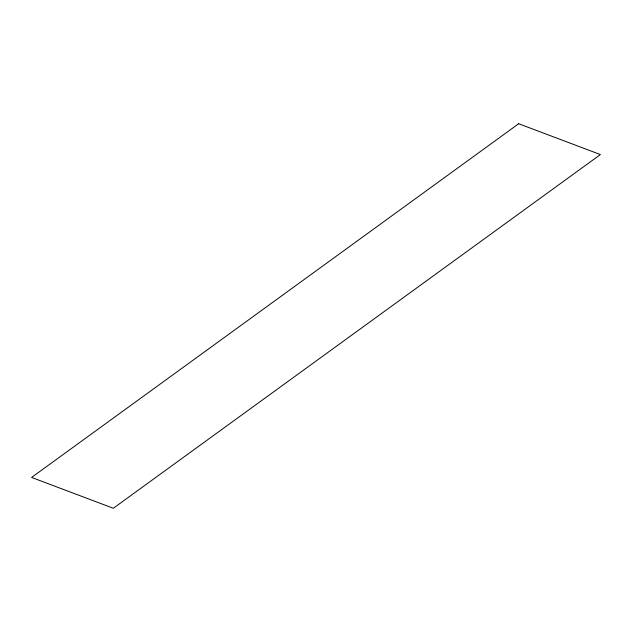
<?xml version="1.0" encoding="UTF-8"?>
<svg xmlns="http://www.w3.org/2000/svg" width="632" height="632" viewBox="0 0 632 632"><rect width="100%" height="100%" fill="white"/><g stroke="black" fill="none" stroke-linecap="round" stroke-linejoin="round"><path stroke-width="0.95" d="M518.667 123.738L31.6 477.444L113.333 508.262L600.4 154.556L518.667 123.738"/></g></svg>
